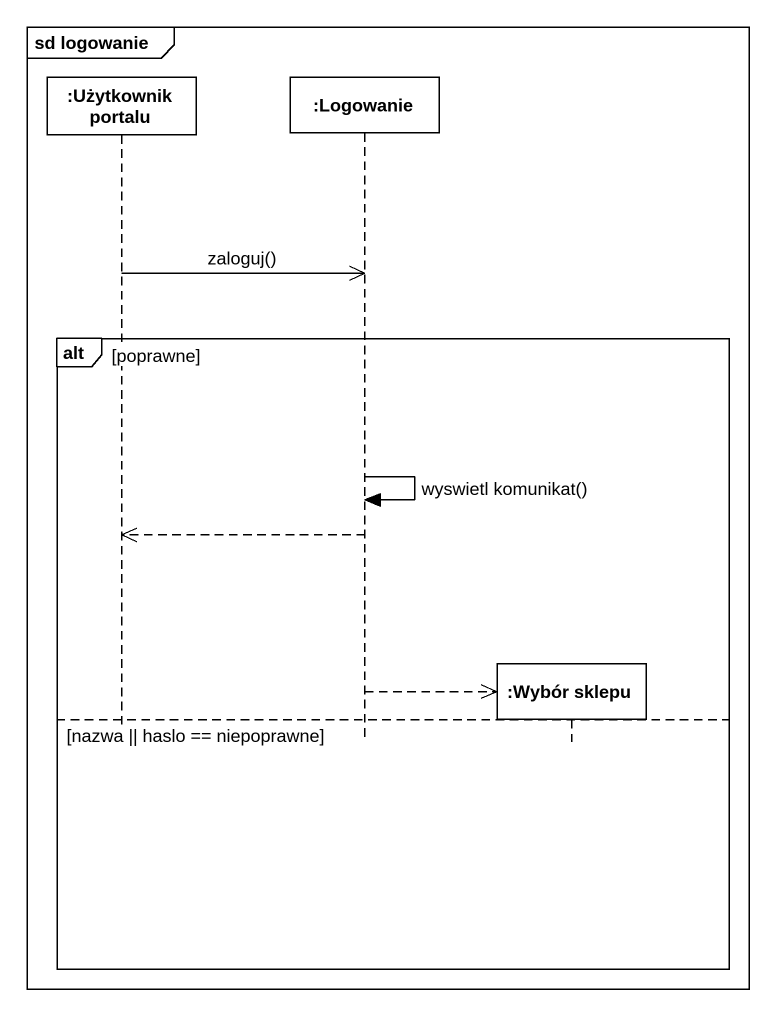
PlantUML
@startuml
mainframe sd logowanie
hide footbox
participant ":Użytkownik portalu" as Użytkownik_portalu
participant ":Logowanie" as Logowanie
participant ":Wybór sklepu" as Wybór_sklepu

Użytkownik_portalu ->> Logowanie : zaloguj()
alt poprawne
  Logowanie -> Logowanie : wyswietl komunikat()
  Logowanie -->> Użytkownik_portalu
  Logowanie -->> Wybór_sklepu **
else nazwa || haslo == niepoprawne
end
@enduml
